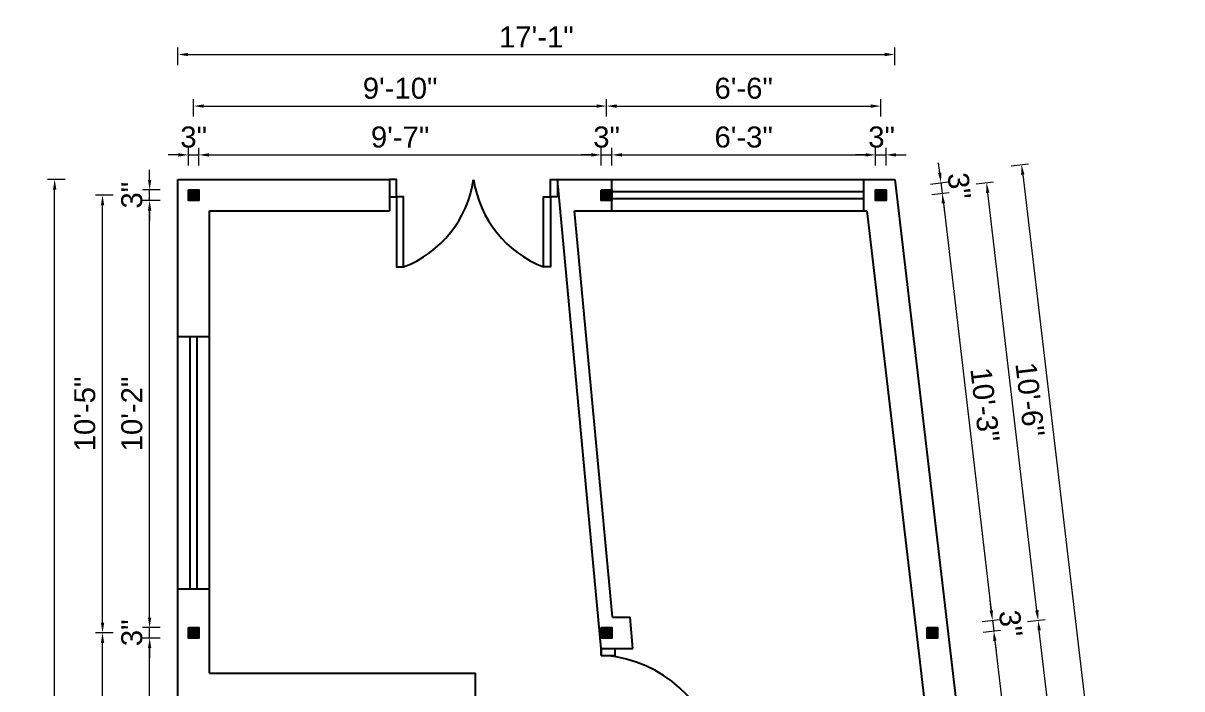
# Model space of a CAD drawing. Header units: inches. Extents: x 54699 to 80583, y -8431 to -3547.
# Drawn here: x 79876.3 to 80207.4, y -4913.8 to -4723.7 of the extents above; entities that cross this region are included whole.
import ezdxf

# ---------------------------------------------------------------- set-up
doc = ezdxf.new("R2010")
doc.units = ezdxf.units.IN
doc.header["$LTSCALE"] = 0.5
doc.header["$MEASUREMENT"] = 0
doc.header["$PDMODE"] = 66
doc.layers.add('DIMENSION', color=5, linetype='Continuous')
for name, color, linetype, lineweight in [('steps', 253, 'Continuous', 20), ('Toilet', 7, 'Continuous', 25), ('truss', 1, 'Continuous', 25)]:
    doc.layers.add(name, color=color, linetype=linetype, lineweight=lineweight)
doc.styles.add('Lettring Text', font='arial.ttf')
doc.dimstyles.new('Copy of Standard', dxfattribs={"dimtxt": 6, "dimasz": 2.875, "dimexe": 2, "dimexo": 4, "dimgap": 2, "dimtad": 1, "dimdec": 0, "dimrnd": 1, "dimzin": 0, "dimdsep": 46, "dimlunit": 4, "dimtxsty": 'Lettring Text', "dimcen": 0.1, "dimclrd": 7, "dimclre": 7, "dimclrt": 7, "dimazin": 0, "dimtfac": 0.645, "dimtdec": 0, "dimtmove": 1, "dimatfit": 0, "dimfxl": 3, "dimfxlon": 1, "dimtfillclr": 256, "dimtolj": 1, "dimtzin": 0, "dimlwd": -1, "dimlwe": -1, "dimarcsym": 2})
pattern_1 = [(45, (5992.08871, 0), (-0.08838834765, 0.08838834765), [])]
pattern_2 = [(45, (5991.58871, 0), (-0.08838834765, 0.08838834765), [])]

# ---------------------------------------------------------------- blocks, each defined once
blk = doc.blocks.new('*D1135')
at = {"layer": 'Defpoints', "color": 0, "ltscale": 0.5, "transparency": 16777216}
for p in [(79926.49, -4761.3), (79923.49, -4771.31), (79926.49, -4771.31)]:
    blk.add_point(p, dxfattribs=at)
at = {"layer": 'steps', "color": 7, "ltscale": 0.5, "transparency": 16777216}
for p, q in [((79923.49, -4764.3), (79923.49, -4759.3)), ((79926.49, -4764.3), (79926.49, -4759.3)), ((79920.61, -4761.3), (79917.74, -4761.3)), ((79923.49, -4761.3), (79926.49, -4761.3)), ((79929.36, -4761.3), (79932.24, -4761.3))]:
    blk.add_line(p, q, dxfattribs=at)
for points in [[(79920.61, -4760.82), (79920.61, -4761.78), (79923.49, -4761.3)], [(79929.36, -4760.82), (79929.36, -4761.78), (79926.49, -4761.3)]]:
    blk.add_solid(points, dxfattribs=at)
at = {"layer": 'steps', "color": 7, "ltscale": 0.5, "transparency": 16777216, "insert": (79924.99, -4756.23), "char_height": 6, "attachment_point": 5, "style": 'Lettring Text'}
blk.add_mtext('\\A1;3"', dxfattribs=at)
blk = doc.blocks.new('*D1136')
at = {"layer": 'Defpoints', "color": 0, "transparency": 16777216}
for p in [(80041.49, -4761.3), (79926.49, -4771.31), (80041.49, -4771.31)]:
    blk.add_point(p, dxfattribs=at)
at = {"layer": 'steps', "color": 7, "transparency": 16777216}
for p, q in [((79926.49, -4764.3), (79926.49, -4759.3)), ((80041.49, -4764.3), (80041.49, -4759.3)), ((79929.36, -4761.3), (80038.61, -4761.3))]:
    blk.add_line(p, q, dxfattribs=at)
for points in [[(79929.36, -4760.82), (79929.36, -4761.78), (79926.49, -4761.3)], [(80038.61, -4760.82), (80038.61, -4761.78), (80041.49, -4761.3)]]:
    blk.add_solid(points, dxfattribs=at)
at = {"layer": 'steps', "color": 7, "transparency": 16777216, "insert": (79983.99, -4756.23), "char_height": 6, "attachment_point": 5, "style": 'Lettring Text'}
blk.add_mtext('\\A1;9\'-7"', dxfattribs=at)
blk = doc.blocks.new('*D1137')
at = {"layer": 'Defpoints', "color": 0, "transparency": 16777216}
for p in [(80044.49, -4761.3), (80041.49, -4771.31), (80044.49, -4771.31)]:
    blk.add_point(p, dxfattribs=at)
at = {"layer": 'steps', "color": 7, "transparency": 16777216}
for p, q in [((80041.49, -4764.3), (80041.49, -4759.3)), ((80044.49, -4764.3), (80044.49, -4759.3)), ((80038.61, -4761.3), (80035.74, -4761.3)), ((80041.49, -4761.3), (80044.49, -4761.3)), ((80047.36, -4761.3), (80050.24, -4761.3))]:
    blk.add_line(p, q, dxfattribs=at)
for points in [[(80038.61, -4760.82), (80038.61, -4761.78), (80041.49, -4761.3)], [(80047.36, -4760.82), (80047.36, -4761.78), (80044.49, -4761.3)]]:
    blk.add_solid(points, dxfattribs=at)
at = {"layer": 'steps', "color": 7, "transparency": 16777216, "insert": (80042.99, -4756.23), "char_height": 6, "attachment_point": 5, "style": 'Lettring Text'}
blk.add_mtext('\\A1;3"', dxfattribs=at)
blk = doc.blocks.new('*D1138')
at = {"layer": 'Defpoints', "color": 0, "transparency": 16777216}
for p in [(80119.86, -4761.3), (80044.49, -4771.31), (80119.86, -4771.31)]:
    blk.add_point(p, dxfattribs=at)
at = {"layer": 'steps', "color": 7, "transparency": 16777216}
for p, q in [((80044.49, -4764.3), (80044.49, -4759.3)), ((80119.86, -4764.3), (80119.86, -4759.3)), ((80047.36, -4761.3), (80116.99, -4761.3))]:
    blk.add_line(p, q, dxfattribs=at)
for points in [[(80047.36, -4760.82), (80047.36, -4761.78), (80044.49, -4761.3)], [(80116.99, -4760.82), (80116.99, -4761.78), (80119.86, -4761.3)]]:
    blk.add_solid(points, dxfattribs=at)
at = {"layer": 'steps', "color": 7, "transparency": 16777216, "insert": (80082.17, -4756.23), "char_height": 6, "attachment_point": 5, "style": 'Lettring Text'}
blk.add_mtext('\\A1;6\'-3"', dxfattribs=at)
blk = doc.blocks.new('*D1139')
at = {"layer": 'Defpoints', "color": 0, "transparency": 16777216}
for p in [(80122.86, -4761.3), (80119.86, -4771.31), (80122.86, -4771.31)]:
    blk.add_point(p, dxfattribs=at)
at = {"layer": 'steps', "color": 7, "transparency": 16777216}
for p, q in [((80119.86, -4764.3), (80119.86, -4759.3)), ((80122.86, -4764.3), (80122.86, -4759.3)), ((80116.99, -4761.3), (80114.11, -4761.3)), ((80119.86, -4761.3), (80122.86, -4761.3)), ((80125.74, -4761.3), (80128.61, -4761.3))]:
    blk.add_line(p, q, dxfattribs=at)
for points in [[(80116.99, -4760.82), (80116.99, -4761.78), (80119.86, -4761.3)], [(80125.74, -4760.82), (80125.74, -4761.78), (80122.86, -4761.3)]]:
    blk.add_solid(points, dxfattribs=at)
at = {"layer": 'steps', "color": 7, "transparency": 16777216, "insert": (80121.58, -4756.23), "char_height": 6, "attachment_point": 5, "style": 'Lettring Text'}
blk.add_mtext('\\A1;3"', dxfattribs=at)
blk = doc.blocks.new('*D1140')
at = {"layer": 'Defpoints', "color": 0, "transparency": 16777216}
for p in [(80042.99, -4747.35), (79924.99, -4772.81), (80042.99, -4772.81)]:
    blk.add_point(p, dxfattribs=at)
at = {"layer": 'steps', "color": 7, "transparency": 16777216}
for p, q in [((79924.99, -4750.35), (79924.99, -4745.35)), ((79927.86, -4747.35), (80040.11, -4747.35)), ((80042.99, -4750.35), (80042.99, -4745.35))]:
    blk.add_line(p, q, dxfattribs=at)
for points in [[(79927.86, -4746.87), (79927.86, -4747.83), (79924.99, -4747.35)], [(80040.11, -4746.87), (80040.11, -4747.83), (80042.99, -4747.35)]]:
    blk.add_solid(points, dxfattribs=at)
at = {"layer": 'steps', "color": 7, "transparency": 16777216, "insert": (79983.99, -4742.29), "char_height": 6, "attachment_point": 5, "style": 'Lettring Text'}
blk.add_mtext('\\A1;9\'-10"', dxfattribs=at)
blk = doc.blocks.new('*D1141')
at = {"layer": 'Defpoints', "color": 0, "transparency": 16777216}
for p in [(80121.36, -4747.35), (80042.99, -4772.81), (80121.36, -4772.81)]:
    blk.add_point(p, dxfattribs=at)
at = {"layer": 'steps', "color": 7, "transparency": 16777216}
for p, q in [((80042.99, -4750.35), (80042.99, -4745.35)), ((80045.86, -4747.35), (80118.49, -4747.35)), ((80121.36, -4750.35), (80121.36, -4745.35))]:
    blk.add_line(p, q, dxfattribs=at)
for points in [[(80045.86, -4746.87), (80045.86, -4747.83), (80042.99, -4747.35)], [(80118.49, -4746.87), (80118.49, -4747.83), (80121.36, -4747.35)]]:
    blk.add_solid(points, dxfattribs=at)
at = {"layer": 'steps', "color": 7, "transparency": 16777216, "insert": (80082.17, -4742.29), "char_height": 6, "attachment_point": 5, "style": 'Lettring Text'}
blk.add_mtext('\\A1;6\'-6"', dxfattribs=at)
blk = doc.blocks.new('*D1142')
at = {"layer": 'Defpoints', "color": 0, "transparency": 16777216}
for p in [(80125.36, -4732.62), (79920.49, -4768.31), (80125.36, -4768.31)]:
    blk.add_point(p, dxfattribs=at)
at = {"layer": 'steps', "color": 7, "transparency": 16777216}
for p, q in [((79920.49, -4735.62), (79920.49, -4730.62)), ((80125.36, -4735.62), (80125.36, -4730.62)), ((79923.36, -4732.62), (80122.49, -4732.62))]:
    blk.add_line(p, q, dxfattribs=at)
for points in [[(79923.36, -4732.14), (79923.36, -4733.1), (79920.49, -4732.62)], [(80122.49, -4732.14), (80122.49, -4733.1), (80125.36, -4732.62)]]:
    blk.add_solid(points, dxfattribs=at)
at = {"layer": 'steps', "color": 7, "transparency": 16777216, "insert": (80022.92, -4727.61), "char_height": 6, "attachment_point": 5, "style": 'Lettring Text'}
blk.add_mtext('\\A1;17\'-1"', dxfattribs=at)
blk = doc.blocks.new('*D1154')
at = {"layer": 'Defpoints', "color": 0, "transparency": 16777216}
for p in [(79912.4, -4899.31), (79923.49, -4899.31), (79923.49, -4983.31)]:
    blk.add_point(p, dxfattribs=at)
at = {"layer": 'steps', "color": 7, "transparency": 16777216}
for p, q in [((79915.4, -4899.31), (79910.4, -4899.31)), ((79912.4, -4980.44), (79912.4, -4902.19)), ((79915.4, -4983.31), (79910.4, -4983.31))]:
    blk.add_line(p, q, dxfattribs=at)
for points in [[(79911.92, -4902.19), (79912.88, -4902.19), (79912.4, -4899.31)], [(79911.92, -4980.44), (79912.88, -4980.44), (79912.4, -4983.31)]]:
    blk.add_solid(points, dxfattribs=at)
at = {"layer": 'steps', "color": 7, "transparency": 16777216, "insert": (79907.4, -4941.31), "char_height": 6, "attachment_point": 5, "rotation": 90, "style": 'Lettring Text'}
blk.add_mtext("\\A1;7'", dxfattribs=at)
blk = doc.blocks.new('*D1155')
at = {"layer": 'Defpoints', "color": 0, "transparency": 16777216}
for p in [(79912.4, -4896.31), (79923.49, -4896.31), (79923.49, -4899.31)]:
    blk.add_point(p, dxfattribs=at)
at = {"layer": 'steps', "color": 7, "transparency": 16777216}
for p, q in [((79912.4, -4893.44), (79912.4, -4890.56)), ((79915.4, -4896.31), (79910.4, -4896.31)), ((79912.4, -4899.31), (79912.4, -4896.31)), ((79915.4, -4899.31), (79910.4, -4899.31)), ((79912.4, -4902.19), (79912.4, -4905.06))]:
    blk.add_line(p, q, dxfattribs=at)
for points in [[(79911.92, -4893.44), (79912.88, -4893.44), (79912.4, -4896.31)], [(79911.92, -4902.19), (79912.88, -4902.19), (79912.4, -4899.31)]]:
    blk.add_solid(points, dxfattribs=at)
at = {"layer": 'steps', "color": 7, "transparency": 16777216, "insert": (79907.34, -4897.81), "char_height": 6, "attachment_point": 5, "rotation": 90, "style": 'Lettring Text'}
blk.add_mtext('\\A1;3"', dxfattribs=at)
blk = doc.blocks.new('*D1156')
at = {"layer": 'Defpoints', "color": 0, "transparency": 16777216}
for p in [(79912.4, -4774.31), (79923.49, -4774.31), (79923.49, -4896.31)]:
    blk.add_point(p, dxfattribs=at)
at = {"layer": 'steps', "color": 7, "transparency": 16777216}
for p, q in [((79915.4, -4774.31), (79910.4, -4774.31)), ((79912.4, -4893.44), (79912.4, -4777.19)), ((79915.4, -4896.31), (79910.4, -4896.31))]:
    blk.add_line(p, q, dxfattribs=at)
for points in [[(79911.92, -4777.19), (79912.88, -4777.19), (79912.4, -4774.31)], [(79911.92, -4893.44), (79912.88, -4893.44), (79912.4, -4896.31)]]:
    blk.add_solid(points, dxfattribs=at)
at = {"layer": 'steps', "color": 7, "transparency": 16777216, "insert": (79907.34, -4835.31), "char_height": 6, "attachment_point": 5, "rotation": 90, "style": 'Lettring Text'}
blk.add_mtext('\\A1;10\'-2"', dxfattribs=at)
blk = doc.blocks.new('*D1157')
at = {"layer": 'Defpoints', "color": 0, "transparency": 16777216}
for p in [(79912.4, -4771.31), (79923.49, -4771.31), (79923.49, -4774.31)]:
    blk.add_point(p, dxfattribs=at)
at = {"layer": 'steps', "color": 7, "transparency": 16777216}
for p, q in [((79912.4, -4768.44), (79912.4, -4765.56)), ((79915.4, -4771.31), (79910.4, -4771.31)), ((79915.4, -4774.31), (79910.4, -4774.31)), ((79912.4, -4774.31), (79912.4, -4771.31)), ((79912.4, -4777.19), (79912.4, -4780.06))]:
    blk.add_line(p, q, dxfattribs=at)
for points in [[(79911.92, -4768.44), (79912.88, -4768.44), (79912.4, -4771.31)], [(79911.92, -4777.19), (79912.88, -4777.19), (79912.4, -4774.31)]]:
    blk.add_solid(points, dxfattribs=at)
at = {"layer": 'steps', "color": 7, "transparency": 16777216, "insert": (79907.34, -4772.81), "char_height": 6, "attachment_point": 5, "rotation": 90, "style": 'Lettring Text'}
blk.add_mtext('\\A1;3"', dxfattribs=at)
blk = doc.blocks.new('*D1159')
at = {"layer": 'Defpoints', "color": 0, "transparency": 16777216}
for p in [(79898.95, -4897.81), (79924.99, -4897.81), (79924.99, -4984.81)]:
    blk.add_point(p, dxfattribs=at)
at = {"layer": 'steps', "color": 7, "transparency": 16777216}
for p, q in [((79901.95, -4897.81), (79896.95, -4897.81)), ((79898.95, -4981.94), (79898.95, -4900.69)), ((79901.95, -4984.81), (79896.95, -4984.81))]:
    blk.add_line(p, q, dxfattribs=at)
for points in [[(79898.47, -4900.69), (79899.43, -4900.69), (79898.95, -4897.81)], [(79898.47, -4981.94), (79899.43, -4981.94), (79898.95, -4984.81)]]:
    blk.add_solid(points, dxfattribs=at)
at = {"layer": 'steps', "color": 7, "transparency": 16777216, "insert": (79893.89, -4941.31), "char_height": 6, "attachment_point": 5, "rotation": 90, "style": 'Lettring Text'}
blk.add_mtext('\\A1;7\'-3"', dxfattribs=at)
blk = doc.blocks.new('*D1160')
at = {"layer": 'Defpoints', "color": 0, "transparency": 16777216}
for p in [(79898.95, -4772.81), (79924.99, -4772.81), (79924.99, -4897.81)]:
    blk.add_point(p, dxfattribs=at)
at = {"layer": 'steps', "color": 7, "transparency": 16777216}
for p, q in [((79901.95, -4772.81), (79896.95, -4772.81)), ((79898.95, -4894.94), (79898.95, -4775.69)), ((79901.95, -4897.81), (79896.95, -4897.81))]:
    blk.add_line(p, q, dxfattribs=at)
for points in [[(79898.47, -4775.69), (79899.43, -4775.69), (79898.95, -4772.81)], [(79898.47, -4894.94), (79899.43, -4894.94), (79898.95, -4897.81)]]:
    blk.add_solid(points, dxfattribs=at)
at = {"layer": 'steps', "color": 7, "transparency": 16777216, "insert": (79893.89, -4835.31), "char_height": 6, "attachment_point": 5, "rotation": 90, "style": 'Lettring Text'}
blk.add_mtext('\\A1;10\'-5"', dxfattribs=at)
blk = doc.blocks.new('*D1161')
at = {"layer": 'Defpoints', "color": 0, "transparency": 16777216}
for p in [(79885.27, -4768.31), (79920.49, -4768.31), (79920.49, -5140.31)]:
    blk.add_point(p, dxfattribs=at)
at = {"layer": 'steps', "color": 7, "transparency": 16777216}
for p, q in [((79888.27, -4768.31), (79883.27, -4768.31)), ((79885.27, -5137.44), (79885.27, -4771.19)), ((79888.27, -5140.31), (79883.27, -5140.31))]:
    blk.add_line(p, q, dxfattribs=at)
for points in [[(79884.8, -4771.19), (79885.75, -4771.19), (79885.27, -4768.31)], [(79884.8, -5137.44), (79885.75, -5137.44), (79885.27, -5140.31)]]:
    blk.add_solid(points, dxfattribs=at)
at = {"layer": 'steps', "color": 7, "transparency": 16777216, "insert": (79880.21, -4954.31), "char_height": 6, "attachment_point": 5, "rotation": 90, "style": 'Lettring Text'}
blk.add_mtext("\\A1;31'", dxfattribs=at)
blk = doc.blocks.new('*D1127')
at = {"layer": 'Defpoints', "color": 0, "transparency": 16777216}
for p in [(80121.18, -4771.31), (80121.54, -4774.31), (80138.9, -4772.27)]:
    blk.add_point(p, dxfattribs=at)
at = {"layer": 'steps', "color": 7, "transparency": 16777216}
for p, q in [((80138.21, -4766.41), (80137.87, -4763.56)), ((80135.56, -4769.62), (80140.53, -4769.03)), ((80138.54, -4769.27), (80138.9, -4772.27)), ((80135.92, -4772.62), (80140.88, -4772.03)), ((80139.23, -4775.12), (80139.57, -4777.98))]:
    blk.add_line(p, q, dxfattribs=at)
for points in [[(80138.68, -4766.35), (80137.73, -4766.47), (80138.54, -4769.27)], [(80139.71, -4775.07), (80138.76, -4775.18), (80138.9, -4772.27)]]:
    blk.add_solid(points, dxfattribs=at)
at = {"layer": 'steps', "color": 7, "transparency": 16777216, "insert": (80143.75, -4770.17), "char_height": 6, "attachment_point": 5, "rotation": 276.7164, "style": 'Lettring Text'}
blk.add_mtext('\\A1;3"', dxfattribs=at)
blk = doc.blocks.new('*D1128')
at = {"layer": 'Defpoints', "color": 0, "transparency": 16777216}
for p in [(80121.54, -4774.31), (80135.9, -4896.31), (80153.26, -4894.27)]:
    blk.add_point(p, dxfattribs=at)
at = {"layer": 'steps', "color": 7, "transparency": 16777216}
for p, q in [((80135.92, -4772.62), (80140.88, -4772.03)), ((80139.23, -4775.12), (80152.93, -4891.41)), ((80150.29, -4894.62), (80155.25, -4894.03))]:
    blk.add_line(p, q, dxfattribs=at)
for points in [[(80139.71, -4775.07), (80138.76, -4775.18), (80138.9, -4772.27)], [(80153.4, -4891.35), (80152.45, -4891.47), (80153.26, -4894.27)]]:
    blk.add_solid(points, dxfattribs=at)
at = {"layer": 'steps', "color": 7, "transparency": 16777216, "insert": (80151.11, -4832.67), "char_height": 6, "attachment_point": 5, "rotation": 276.7164, "style": 'Lettring Text'}
blk.add_mtext('\\A1;10\'-3"', dxfattribs=at)
blk = doc.blocks.new('*D1129')
at = {"layer": 'Defpoints', "color": 0, "transparency": 16777216}
for p in [(80135.9, -4896.31), (80136.26, -4899.31), (80153.62, -4897.27)]:
    blk.add_point(p, dxfattribs=at)
at = {"layer": 'steps', "color": 7, "transparency": 16777216}
for p, q in [((80152.93, -4891.41), (80152.59, -4888.56)), ((80150.29, -4894.62), (80155.25, -4894.03)), ((80150.64, -4897.62), (80155.6, -4897.03)), ((80153.26, -4894.27), (80153.62, -4897.27)), ((80153.95, -4900.12), (80154.29, -4902.98))]:
    blk.add_line(p, q, dxfattribs=at)
for points in [[(80153.4, -4891.35), (80152.45, -4891.47), (80153.26, -4894.27)], [(80154.43, -4900.07), (80153.48, -4900.18), (80153.62, -4897.27)]]:
    blk.add_solid(points, dxfattribs=at)
at = {"layer": 'steps', "color": 7, "transparency": 16777216, "insert": (80158.47, -4895.17), "char_height": 6, "attachment_point": 5, "rotation": 276.7164, "style": 'Lettring Text'}
blk.add_mtext('\\A1;3"', dxfattribs=at)
blk = doc.blocks.new('*D1130')
at = {"layer": 'Defpoints', "color": 0, "transparency": 16777216}
for p in [(80136.26, -4899.31), (80163.51, -4981.27), (80146.15, -4983.31)]:
    blk.add_point(p, dxfattribs=at)
at = {"layer": 'steps', "color": 7, "transparency": 16777216}
for p, q in [((80150.64, -4897.62), (80155.6, -4897.03)), ((80153.95, -4900.12), (80163.17, -4978.41)), ((80160.53, -4981.62), (80165.5, -4981.03))]:
    blk.add_line(p, q, dxfattribs=at)
for points in [[(80154.43, -4900.07), (80153.48, -4900.18), (80153.62, -4897.27)], [(80163.65, -4978.35), (80162.7, -4978.47), (80163.51, -4981.27)]]:
    blk.add_solid(points, dxfattribs=at)
at = {"layer": 'steps', "color": 7, "transparency": 16777216, "insert": (80163.54, -4938.68), "char_height": 6, "attachment_point": 5, "rotation": 276.7164, "style": 'Lettring Text'}
blk.add_mtext('\\A1;7\'-1"', dxfattribs=at)
blk = doc.blocks.new('*D1163')
at = {"layer": 'Defpoints', "color": 0, "transparency": 16777216}
for p in [(80166.3, -4894.25), (80136.08, -4897.81), (80146.33, -4984.81)]:
    blk.add_point(p, dxfattribs=at)
at = {"layer": 'steps', "color": 7, "transparency": 16777216}
for p, q in [((80163.32, -4894.6), (80168.28, -4894.02)), ((80176.21, -4978.4), (80166.63, -4897.11)), ((80173.56, -4981.6), (80178.53, -4981.02))]:
    blk.add_line(p, q, dxfattribs=at)
for points in [[(80167.11, -4897.05), (80166.16, -4897.16), (80166.3, -4894.25)], [(80176.68, -4978.34), (80175.73, -4978.45), (80176.54, -4981.25)]]:
    blk.add_solid(points, dxfattribs=at)
at = {"layer": 'steps', "color": 7, "transparency": 16777216, "insert": (80176.39, -4937.17), "char_height": 6, "attachment_point": 5, "rotation": 276.7164, "style": 'Lettring Text'}
blk.add_mtext('\\A1;7\'-4"', dxfattribs=at)
blk = doc.blocks.new('*D1134')
at = {"layer": 'Defpoints', "color": 0, "transparency": 16777216}
for p in [(80151.58, -4769.25), (80121.36, -4772.81), (80136.08, -4897.81)]:
    blk.add_point(p, dxfattribs=at)
at = {"layer": 'steps', "color": 7, "transparency": 16777216}
for p, q in [((80148.6, -4769.6), (80153.56, -4769.02)), ((80165.96, -4891.4), (80151.91, -4772.11)), ((80163.32, -4894.6), (80168.28, -4894.02))]:
    blk.add_line(p, q, dxfattribs=at)
for points in [[(80152.39, -4772.05), (80151.44, -4772.16), (80151.58, -4769.25)], [(80166.44, -4891.34), (80165.49, -4891.45), (80166.3, -4894.25)]]:
    blk.add_solid(points, dxfattribs=at)
at = {"layer": 'steps', "color": 7, "transparency": 16777216, "insert": (80163.97, -4831.16), "char_height": 6, "attachment_point": 5, "rotation": 276.7164, "style": 'Lettring Text'}
blk.add_mtext('\\A1;10\'-6"', dxfattribs=at)
blk = doc.blocks.new('*D1164')
at = {"layer": 'Defpoints', "color": 0, "transparency": 16777216}
for p in [(80125.36, -4768.31), (80205.39, -5136.05), (80169.17, -5140.31)]:
    blk.add_point(p, dxfattribs=at)
at = {"layer": 'steps', "color": 7, "transparency": 16777216}
for p, q in [((80158.6, -4764.4), (80163.57, -4763.81)), ((80161.92, -4766.9), (80205.05, -5133.19)), ((80202.41, -5136.4), (80207.38, -5135.81))]:
    blk.add_line(p, q, dxfattribs=at)
for points in [[(80162.39, -4766.84), (80161.44, -4766.96), (80161.58, -4764.05)], [(80205.53, -5133.13), (80204.58, -5133.25), (80205.39, -5136.05)]]:
    blk.add_solid(points, dxfattribs=at)
at = {"layer": 'steps', "color": 7, "transparency": 16777216, "insert": (80188.52, -4949.45), "char_height": 6, "attachment_point": 5, "rotation": 276.7164, "style": 'Lettring Text'}
blk.add_mtext('\\A1;31\'-3"', dxfattribs=at)

msp = doc.modelspace()

# ---------------------------------------------------------------- hatches: boundary and pattern name
at = {"layer": 'Toilet'}
h = msp.add_hatch(dxfattribs=at)
h.set_pattern_fill('ANSI31', color=256)
h.set_pattern_definition(pattern_1)
h.paths.add_polyline_path([(79923.49, -4771.31), (79923.49, -4774.31), (79926.49, -4774.31), (79926.49, -4771.31)])
h = msp.add_hatch(dxfattribs=at)
h.set_pattern_fill('ANSI31', color=256)
h.set_pattern_definition(pattern_2)
h.paths.add_polyline_path([(80041.49, -4774.31), (80044.49, -4774.31), (80044.49, -4771.31), (80041.49, -4771.31)])
h = msp.add_hatch(dxfattribs=at)
h.set_pattern_fill('ANSI31', color=256)
h.set_pattern_definition(pattern_1)
h.paths.add_polyline_path([(80122.86, -4771.31), (80119.86, -4771.31), (80119.86, -4774.31), (80122.86, -4774.31)])
h = msp.add_hatch(dxfattribs=at)
h.set_pattern_fill('ANSI31', color=256)
h.set_pattern_definition(pattern_1)
h.paths.add_polyline_path([(79926.49, -4896.31), (79923.49, -4896.31), (79923.49, -4899.31), (79926.49, -4899.31)])
h = msp.add_hatch(dxfattribs=at)
h.set_pattern_fill('ANSI31', color=256)
h.set_pattern_definition(pattern_2)
h.paths.add_polyline_path([(80044.49, -4899.31), (80044.49, -4896.31), (80041.49, -4896.31), (80041.49, -4899.31)])
h = msp.add_hatch(dxfattribs=at)
h.set_pattern_fill('ANSI31', color=256)
h.set_pattern_definition(pattern_1)
h.paths.add_polyline_path([(80137.58, -4896.31), (80134.58, -4896.31), (80134.58, -4899.31), (80137.58, -4899.31)])

# ---------------------------------------------------------------- linework, layer by layer
at = {"layer": 'DIMENSION', "ltscale": 7}
for p, q in [((80044.49, -4777.31), (80044.49, -4768.31)), ((80116.49, -4777.31), (80116.49, -4768.31)), ((80116.49, -4771.81), (80044.49, -4771.81)), ((80116.49, -4773.81), (80044.49, -4773.81)), ((79929.49, -4813.31), (79920.49, -4813.31)), ((79923.99, -4885.31), (79923.99, -4813.31)), ((79925.99, -4885.31), (79925.99, -4813.31)), ((79929.49, -4885.31), (79920.49, -4885.31)), ((80041.49, -4904.31), (80041.49, -4902.31)), ((80045.49, -4904.31), (80045.49, -4902.31)), ((80041.49, -4904.31), (80045.49, -4904.31))]:
    msp.add_line(p, q, dxfattribs=at)
for points in [[(79980.99, -4773.31), (79982.99, -4773.31), (79982.99, -4768.31), (79980.99, -4768.31)], [(80028.99, -4773.31), (80026.99, -4773.31), (80026.99, -4768.31), (80028.99, -4768.31)], [(79982.99, -4773.31), (79982.99, -4793.31), (79984.99, -4793.31), (79984.99, -4773.31)], [(80026.99, -4773.31), (80026.99, -4793.31), (80024.99, -4793.31), (80024.99, -4773.31)]]:
    msp.add_lwpolyline(points, close=True, dxfattribs=at)
for centre, radius, start, end in [((79973.46, -4763.59), 31.88, 291.198, 351.4824), ((80036.51, -4763.59), 31.88, 188.5176, 248.802), ((80039.59, -4940.4), 36.23, 10.9657, 84.9754)]:
    msp.add_arc(centre, radius, start, end, dxfattribs=at)
at = {"layer": 'Toilet'}
for p, q in [((79920.49, -5140.31), (79920.49, -4768.31)), ((79920.49, -4768.31), (79980.99, -4768.31)), ((79980.99, -4768.31), (79980.99, -4777.31)), ((80028.99, -4768.31), (80125.36, -4768.31)), ((80041.49, -4902.31), (80028.99, -4768.31)), ((80125.36, -4768.31), (80169.17, -5140.31)), ((79929.49, -4909.31), (79929.49, -4777.31)), ((79929.49, -4777.31), (79980.99, -4777.31)), ((80033.84, -4777.31), (80117.36, -4777.31)), ((80044.67, -4893.31), (80033.84, -4777.31)), ((80117.36, -4777.31), (80136.91, -4943.31)), ((80044.67, -4893.31), (80049.69, -4893.31)), ((80050.53, -4902.31), (80049.69, -4893.31)), ((80041.49, -4902.31), (80041.49, -4904.31)), ((80041.49, -4902.31), (80045.49, -4902.31)), ((80041.49, -4902.31), (80050.53, -4902.31)), ((79929.49, -4909.31), (80005.49, -4909.31)), ((80005.49, -4948.31), (80005.49, -4909.31))]:
    msp.add_line(p, q, dxfattribs=at)
for points in [[(79923.49, -4771.31), (79926.49, -4771.31), (79926.49, -4774.31), (79923.49, -4774.31)], [(80041.49, -4771.31), (80044.49, -4771.31), (80044.49, -4774.31), (80041.49, -4774.31)], [(80119.86, -4771.31), (80122.86, -4771.31), (80122.86, -4774.31), (80119.86, -4774.31)], [(79923.49, -4896.31), (79926.49, -4896.31), (79926.49, -4899.31), (79923.49, -4899.31)], [(80041.49, -4896.31), (80044.49, -4896.31), (80044.49, -4899.31), (80041.49, -4899.31)], [(80134.58, -4896.31), (80137.58, -4896.31), (80137.58, -4899.31), (80134.58, -4899.31)]]:
    msp.add_lwpolyline(points, close=True, dxfattribs=at)
at = {"layer": 'truss', "ltscale": 7}
msp.add_line((80041.49, -4902.31), (80045.49, -4902.31), dxfattribs=at)

# ---------------------------------------------------------------- dimensions: what is measured, and where the dimension line sits
at = {"layer": 'steps'}
for base, p1, p2, picture, middle in [((80125.36, -4732.62), (79920.49, -4768.31), (80125.36, -4768.31), '*D1142', (80022.92, -4727.61)), ((80042.99, -4747.35), (79924.99, -4772.81), (80042.99, -4772.81), '*D1140', (79983.99, -4742.29)), ((80121.36, -4747.35), (80042.99, -4772.81), (80121.36, -4772.81), '*D1141', (80082.17, -4742.29)), ((80041.49, -4761.3), (79926.49, -4771.31), (80041.49, -4771.31), '*D1136', (79983.99, -4756.23)), ((80119.86, -4761.3), (80044.49, -4771.31), (80119.86, -4771.31), '*D1138', (80082.17, -4756.23))]:
    dim = msp.add_linear_dim(base=base, p1=p1, p2=p2, dimstyle='Copy of Standard', dxfattribs=at)
    dim.commit()
    dim.dimension.update_dxf_attribs({"geometry": picture, "text_midpoint": middle})
at = {"layer": 'steps', "ltscale": 0.5}
dim = msp.add_linear_dim(base=(79926.49, -4761.3), p1=(79923.49, -4771.31), p2=(79926.49, -4771.31), dimstyle='Copy of Standard', dxfattribs=at)
dim.commit()
dim.dimension.update_dxf_attribs({"geometry": '*D1135', "text_midpoint": (79924.99, -4761.3), "dimtype": 160})
at = {"layer": 'steps'}
for base, p1, p2, picture, middle in [((80044.49, -4761.3), (80041.49, -4771.31), (80044.49, -4771.31), '*D1137', (80042.99, -4761.3)), ((80122.86, -4761.3), (80119.86, -4771.31), (80122.86, -4771.31), '*D1139', (80121.58, -4761.3))]:
    dim = msp.add_linear_dim(base=base, p1=p1, p2=p2, dimstyle='Copy of Standard', dxfattribs=at)
    dim.commit()
    dim.dimension.update_dxf_attribs({"geometry": picture, "text_midpoint": middle, "dimtype": 160})
for base, p1, p2, angle, picture, middle, dimtype in [((80138.9, -4772.27), (80121.18, -4771.31), (80121.54, -4774.31), 276.7164, '*D1127', (80138.72, -4770.77), 161), ((79912.4, -4771.31), (79923.49, -4774.31), (79923.49, -4771.31), 90, '*D1157', (79912.4, -4772.81), 160), ((80153.62, -4897.27), (80135.9, -4896.31), (80136.26, -4899.31), 96.7164, '*D1129', (80153.44, -4895.77), 160), ((79912.4, -4896.31), (79923.49, -4899.31), (79923.49, -4896.31), 90, '*D1155', (79912.4, -4897.81), 160)]:
    dim = msp.add_linear_dim(base=base, p1=p1, p2=p2, angle=angle, dimstyle='Copy of Standard', dxfattribs=at)
    dim.commit()
    dim.dimension.update_dxf_attribs({"geometry": picture, "text_midpoint": middle, "dimtype": dimtype})
dim = msp.add_aligned_dim(p1=(80125.36, -4768.31), p2=(80169.17, -5140.31), distance=36.47, dimstyle='Copy of Standard', dxfattribs=at)
dim.commit()
dim.dimension.update_dxf_attribs({"geometry": '*D1164', "text_midpoint": (80188.52, -4949.45)})
for base, p1, p2, angle, picture, middle in [((79885.27, -4768.31), (79920.49, -5140.31), (79920.49, -4768.31), 90, '*D1161', (79880.21, -4954.31)), ((80151.58, -4769.25), (80136.08, -4897.81), (80121.36, -4772.81), 276.7164, '*D1134', (80163.97, -4831.16)), ((79898.95, -4772.81), (79924.99, -4897.81), (79924.99, -4772.81), 90, '*D1160', (79893.89, -4835.31)), ((79912.4, -4774.31), (79923.49, -4896.31), (79923.49, -4774.31), 90, '*D1156', (79907.34, -4835.31)), ((80153.26, -4894.27), (80121.54, -4774.31), (80135.9, -4896.31), 96.7164, '*D1128', (80151.11, -4832.67)), ((80166.3, -4894.25), (80146.33, -4984.81), (80136.08, -4897.81), 276.7164, '*D1163', (80176.39, -4937.17)), ((80163.51, -4981.27), (80136.26, -4899.31), (80146.15, -4983.31), 96.7164, '*D1130', (80163.54, -4938.68)), ((79898.95, -4897.81), (79924.99, -4984.81), (79924.99, -4897.81), 90, '*D1159', (79893.89, -4941.31)), ((79912.4, -4899.31), (79923.49, -4983.31), (79923.49, -4899.31), 90, '*D1154', (79907.4, -4941.31))]:
    dim = msp.add_linear_dim(base=base, p1=p1, p2=p2, angle=angle, dimstyle='Copy of Standard', dxfattribs=at)
    dim.commit()
    dim.dimension.update_dxf_attribs({"geometry": picture, "text_midpoint": middle})

doc.saveas('drawing.dxf')
